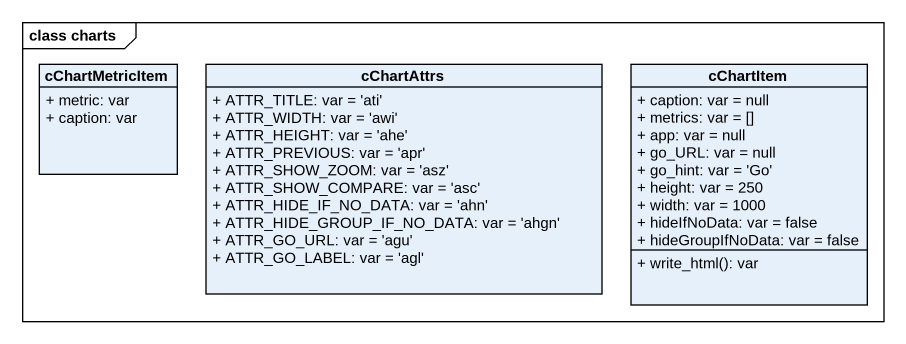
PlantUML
@startuml
mainframe class charts
hide circle
hide empty members
skinparam classAttributeIconSize 0
class cChartMetricItem {
  + metric: var
  + caption: var
}
class cChartAttrs {
  + ATTR_TITLE: var = 'ati'
  + ATTR_WIDTH: var = 'awi'
  + ATTR_HEIGHT: var = 'ahe'
  + ATTR_PREVIOUS: var = 'apr'
  + ATTR_SHOW_ZOOM: var = 'asz'
  + ATTR_SHOW_COMPARE: var = 'asc'
  + ATTR_HIDE_IF_NO_DATA: var = 'ahn'
  + ATTR_HIDE_GROUP_IF_NO_DATA: var = 'ahgn'
  + ATTR_GO_URL: var = 'agu'
  + ATTR_GO_LABEL: var = 'agl'
}
class cChartItem {
  + caption: var = null
  + metrics: var = []
  + app: var = null
  + go_URL: var = null
  + go_hint: var = 'Go'
  + height: var = 250
  + width: var = 1000
  + hideIfNoData: var = false
  + hideGroupIfNoData: var = false
  + write_html(): var
}
@enduml
